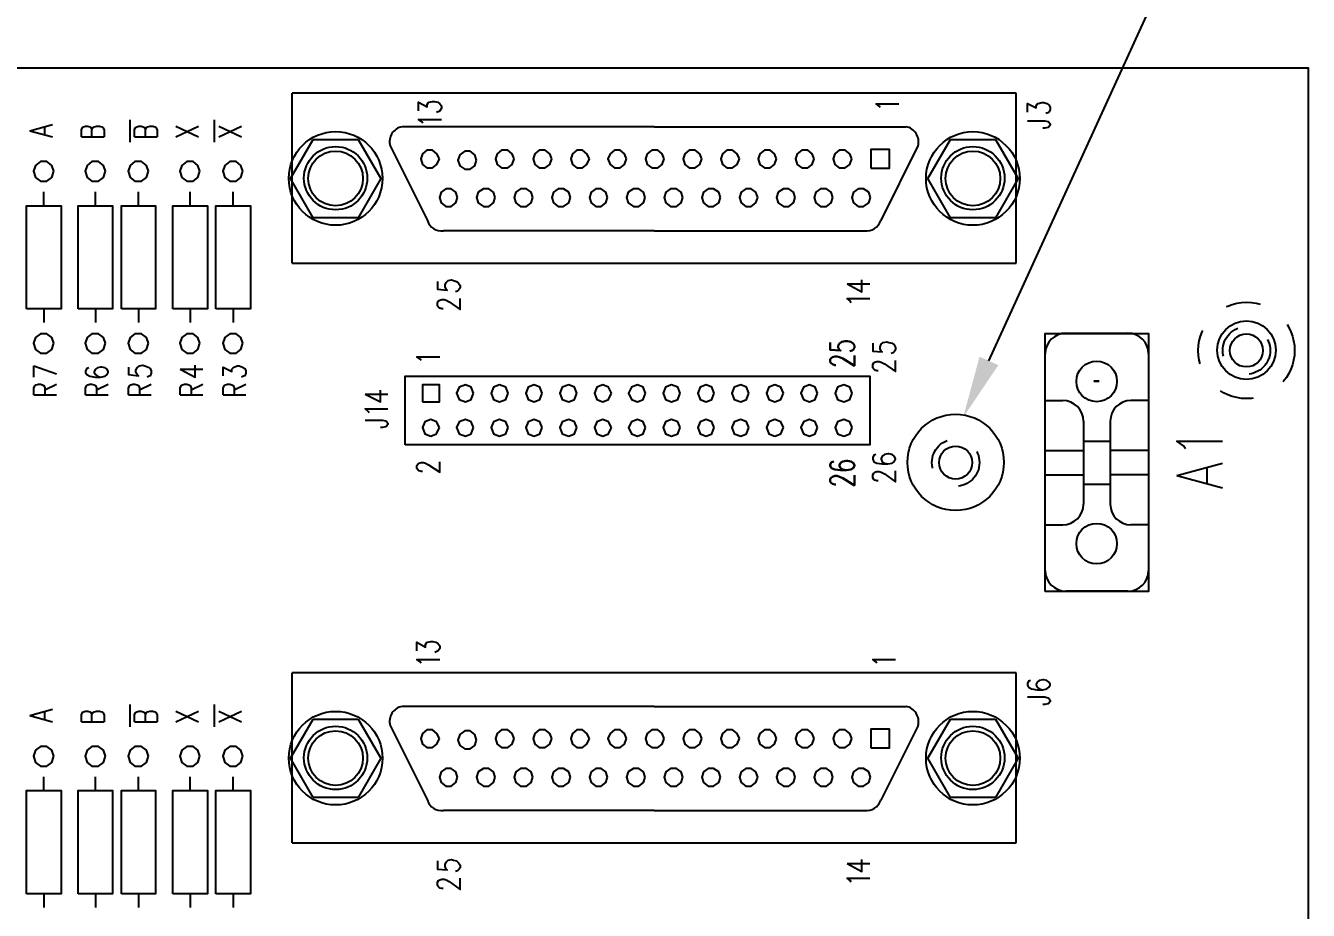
# Model space of a CAD drawing. Extents: x 0 to 31.8, y 0 to 20.
# Drawn here: x 9.341 to 13.069, y 10.635 to 13.207 of the extents above; entities that cross this region are included whole.
import ezdxf

# ---------------------------------------------------------------- set-up
doc = ezdxf.new("R2010")
doc.units = 0
doc.header["$LTSCALE"] = 0.25
doc.header["$MEASUREMENT"] = 0
doc.linetypes.add('HIDDEN', pattern=[0.375, 0.25, -0.125])
for name, color, linetype in [('10', 7, 'CONTINUOUS'), ('DIMS', 1, 'CONTINUOUS'), ('OBJECT', 2, 'CONTINUOUS')]:
    doc.layers.add(name, color=color, linetype=linetype)
doc.styles.add('ROMANS', font='romans.shx')

# ---------------------------------------------------------------- blocks, each defined once
blk = doc.blocks.new('CARD_GUIDES')
at = {"layer": '10'}
for p, q in [((10.8117, 8.8569), (10.9919, 8.8569)), ((10.7517, 8.1669), (10.7517, 8.7969)), ((11.0519, 8.7969), (11.0519, 8.1669)), ((10.9919, 8.1069), (10.8117, 8.1069))]:
    blk.add_line(p, q, dxfattribs=at)
for centre, start, end in [((10.8117, 8.7969), 90, 180), ((10.9919, 8.7969), 0, 90), ((10.8117, 8.1669), 180, 270), ((10.9919, 8.1669), 270, 0)]:
    blk.add_arc(centre, 0.06, start, end, dxfattribs=at)
blk = doc.blocks.new('HEXHEAD')
at = {"layer": 'OBJECT'}
for p, q in [((-1.3478, 8.1226), (-1.2816, 8.236)), ((-1.2816, 8.236), (-1.1507, 8.236)), ((-1.1507, 8.236), (-1.0852, 8.1226)), ((-1.2816, 8.0083), (-1.3478, 8.1226)), ((-1.0852, 8.1226), (-1.1507, 8.0083)), ((-1.1507, 8.0083), (-1.2816, 8.0083))]:
    blk.add_line(p, q, dxfattribs=at)
for centre, radius in [((-1.2166, 8.1228), 0.1361), ((-1.2166, 8.1229), 0.0795)]:
    blk.add_circle(centre, radius, dxfattribs=at)

msp = doc.modelspace()

# ---------------------------------------------------------------- linework, layer by layer
at = {"layer": '10'}
for points in [[(2.8186, 13.0832), (2.8186, 5.9838), (13.0686, 5.9838), (13.0686, 13.0832), (2.8186, 13.0832)], [(12.2192, 13.0104), (10.1148, 13.0104)], [(10.1148, 12.5163), (10.1148, 13.0104)], [(12.2192, 12.5163), (12.2192, 13.0104)], [(10.4829, 12.9592), (10.4829, 12.9848), (10.5075, 12.971), (10.5075, 12.9779), (10.5105, 12.9828), (10.5134, 12.9848), (10.5233, 12.9868), (10.5292, 12.9868), (10.539, 12.9848), (10.5449, 12.9799), (10.5489, 12.974), (10.5489, 12.9671), (10.5449, 12.9592), (10.542, 12.9572), (10.5351, 12.9543)], [(11.8245, 12.969), (11.8215, 12.973), (11.8127, 12.9799), (11.8786, 12.9799)], [(12.2526, 12.9553), (12.2526, 12.9809), (12.2772, 12.9681), (12.2772, 12.974), (12.2802, 12.9789), (12.2831, 12.9809), (12.294, 12.9838), (12.2999, 12.9838), (12.3087, 12.9809), (12.3146, 12.9769), (12.3186, 12.97), (12.3186, 12.9622), (12.3146, 12.9553), (12.3117, 12.9533), (12.3058, 12.9513)], [(9.353, 12.9011), (9.419, 12.9198)], [(9.353, 12.9011), (9.419, 12.8834)], [(9.3963, 12.8893), (9.3963, 12.9129)], [(9.5026, 12.8834), (9.5026, 12.9041), (9.5056, 12.911), (9.5085, 12.9129), (9.5144, 12.9149), (9.5213, 12.9149), (9.5272, 12.9129), (9.5302, 12.911), (9.5331, 12.9041)], [(9.5331, 12.8834), (9.5331, 12.9041), (9.5361, 12.911), (9.54, 12.9129), (9.5469, 12.9149), (9.5558, 12.9149), (9.5617, 12.9129), (9.5646, 12.911), (9.5686, 12.9041), (9.5686, 12.8834)], [(9.6434, 12.9335), (9.6434, 12.8686)], [(9.6572, 12.8834), (9.6572, 12.9041), (9.6601, 12.911), (9.664, 12.9129), (9.6699, 12.9149), (9.6768, 12.9149), (9.6827, 12.9129), (9.6857, 12.911), (9.6886, 12.9041)], [(9.6886, 12.8834), (9.6886, 12.9041), (9.6916, 12.911), (9.6946, 12.9129), (9.7014, 12.9149), (9.7103, 12.9149), (9.7162, 12.9129), (9.7192, 12.911), (9.7231, 12.9041), (9.7231, 12.8834)], [(9.7772, 12.8834), (9.8432, 12.9149)], [(9.7772, 12.9149), (9.8432, 12.8834)], [(9.8885, 12.9335), (9.8885, 12.8686)], [(9.9022, 12.8834), (9.9682, 12.9149)], [(9.9022, 12.9149), (9.9682, 12.8834)], [(10.4947, 12.9238), (10.4918, 12.9277), (10.4829, 12.9346), (10.5489, 12.9346)], [(12.2526, 12.9307), (12.3028, 12.9307), (12.3117, 12.9287), (12.3146, 12.9267), (12.3186, 12.9218), (12.3186, 12.9179), (12.3146, 12.913), (12.3117, 12.911), (12.3028, 12.909), (12.2969, 12.909)], [(9.5026, 12.8834), (9.5686, 12.8834)], [(9.6572, 12.8834), (9.7231, 12.8834)], [(10.543, 12.8194), (10.5361, 12.8342), (10.5233, 12.845), (10.5066, 12.845), (10.4938, 12.8342), (10.4888, 12.8194), (10.4938, 12.8037), (10.5066, 12.7939), (10.5233, 12.7939), (10.5361, 12.8037), (10.543, 12.8194)], [(10.6512, 12.8155), (10.6463, 12.8313), (10.6325, 12.8421), (10.6168, 12.8421), (10.603, 12.8313), (10.5971, 12.8155), (10.603, 12.7998), (10.6168, 12.7899), (10.6325, 12.7899), (10.6463, 12.7998), (10.6512, 12.8155)], [(10.7605, 12.8194), (10.7546, 12.8342), (10.7418, 12.845), (10.7241, 12.845), (10.7113, 12.8342), (10.7064, 12.8194), (10.7113, 12.8037), (10.7241, 12.7939), (10.7418, 12.7939), (10.7546, 12.8037), (10.7605, 12.8194)], [(10.8697, 12.8194), (10.8638, 12.8342), (10.851, 12.845), (10.8333, 12.845), (10.8205, 12.8342), (10.8156, 12.8194), (10.8205, 12.8037), (10.8333, 12.7939), (10.851, 12.7939), (10.8638, 12.8037), (10.8697, 12.8194)], [(10.979, 12.8194), (10.9721, 12.8342), (10.9593, 12.845), (10.9426, 12.845), (10.9298, 12.8342), (10.9249, 12.8194), (10.9298, 12.8037), (10.9426, 12.7939), (10.9593, 12.7939), (10.9721, 12.8037), (10.979, 12.8194)], [(11.0873, 12.8194), (11.0814, 12.8342), (11.0686, 12.845), (11.0518, 12.845), (11.039, 12.8342), (11.0331, 12.8194), (11.039, 12.8037), (11.0518, 12.7939), (11.0686, 12.7939), (11.0814, 12.8037), (11.0873, 12.8194)], [(11.1965, 12.8194), (11.1906, 12.8342), (11.1778, 12.845), (11.1601, 12.845), (11.1473, 12.8342), (11.1424, 12.8194), (11.1473, 12.8037), (11.1601, 12.7939), (11.1778, 12.7939), (11.1906, 12.8037), (11.1965, 12.8194)], [(11.3058, 12.8194), (11.2999, 12.8342), (11.2861, 12.845), (11.2694, 12.845), (11.2566, 12.8342), (11.2516, 12.8194), (11.2566, 12.8037), (11.2694, 12.7939), (11.2861, 12.7939), (11.2999, 12.8037), (11.3058, 12.8194)], [(11.415, 12.8194), (11.4081, 12.8342), (11.3953, 12.845), (11.3786, 12.845), (11.3658, 12.8342), (11.3609, 12.8194), (11.3658, 12.8037), (11.3786, 12.7939), (11.3953, 12.7939), (11.4081, 12.8037), (11.415, 12.8194)], [(11.5233, 12.8194), (11.5174, 12.8342), (11.5046, 12.845), (11.4879, 12.845), (11.4741, 12.8342), (11.4692, 12.8194), (11.4741, 12.8037), (11.4879, 12.7939), (11.5046, 12.7939), (11.5174, 12.8037), (11.5233, 12.8194)], [(11.6325, 12.8194), (11.6266, 12.8342), (11.6138, 12.845), (11.5961, 12.845), (11.5833, 12.8342), (11.5784, 12.8194), (11.5833, 12.8037), (11.5961, 12.7939), (11.6138, 12.7939), (11.6266, 12.8037), (11.6325, 12.8194)], [(11.7418, 12.8194), (11.7359, 12.8342), (11.7221, 12.845), (11.7054, 12.845), (11.6926, 12.8342), (11.6877, 12.8194), (11.6926, 12.8037), (11.7054, 12.7939), (11.7221, 12.7939), (11.7359, 12.8037), (11.7418, 12.8194)], [(11.7969, 12.7929), (11.851, 12.7929), (11.851, 12.847), (11.7969, 12.847), (11.7969, 12.7929)], [(9.4229, 12.784), (9.417, 12.8007), (9.4022, 12.8116), (9.3835, 12.8116), (9.3697, 12.8007), (9.3638, 12.784), (9.3697, 12.7653), (9.3835, 12.7545), (9.4022, 12.7545), (9.417, 12.7653), (9.4229, 12.784)], [(9.5725, 12.784), (9.5666, 12.8007), (9.5528, 12.8116), (9.5331, 12.8116), (9.5194, 12.8007), (9.5134, 12.784), (9.5194, 12.7653), (9.5331, 12.7545), (9.5528, 12.7545), (9.5666, 12.7653), (9.5725, 12.784)], [(9.6975, 12.784), (9.6916, 12.8007), (9.6778, 12.8116), (9.6581, 12.8116), (9.6444, 12.8007), (9.6384, 12.784), (9.6444, 12.7653), (9.6581, 12.7545), (9.6778, 12.7545), (9.6916, 12.7653), (9.6975, 12.784)], [(9.8471, 12.784), (9.8412, 12.8007), (9.8274, 12.8116), (9.8087, 12.8116), (9.7949, 12.8007), (9.789, 12.784), (9.7949, 12.7653), (9.8087, 12.7545), (9.8274, 12.7545), (9.8412, 12.7653), (9.8471, 12.784)], [(9.9721, 12.784), (9.9662, 12.8007), (9.9524, 12.8116), (9.9337, 12.8116), (9.9199, 12.8007), (9.914, 12.784), (9.9199, 12.7653), (9.9337, 12.7545), (9.9524, 12.7545), (9.9662, 12.7653), (9.9721, 12.784)], [(9.3934, 12.6836), (9.3934, 12.724)], [(9.544, 12.6836), (9.544, 12.724)], [(9.669, 12.6836), (9.669, 12.724)], [(9.8186, 12.6836), (9.8186, 12.724)], [(9.9436, 12.6836), (9.9436, 12.724)], [(10.5961, 12.7072), (10.5912, 12.723), (10.5774, 12.7328), (10.5617, 12.7328), (10.5479, 12.723), (10.543, 12.7072), (10.5479, 12.6915), (10.5617, 12.6817), (10.5774, 12.6817), (10.5912, 12.6915), (10.5961, 12.7072)], [(10.7054, 12.7072), (10.7005, 12.723), (10.6867, 12.7328), (10.6709, 12.7328), (10.6562, 12.723), (10.6512, 12.7072), (10.6562, 12.6915), (10.6709, 12.6817), (10.6867, 12.6817), (10.7005, 12.6915), (10.7054, 12.7072)], [(10.8146, 12.7072), (10.8097, 12.723), (10.7959, 12.7328), (10.7792, 12.7328), (10.7654, 12.723), (10.7605, 12.7072), (10.7654, 12.6915), (10.7792, 12.6817), (10.7959, 12.6817), (10.8097, 12.6915), (10.8146, 12.7072)], [(10.9239, 12.7072), (10.919, 12.723), (10.9042, 12.7328), (10.8884, 12.7328), (10.8747, 12.723), (10.8697, 12.7072), (10.8747, 12.6915), (10.8884, 12.6817), (10.9042, 12.6817), (10.919, 12.6915), (10.9239, 12.7072)], [(11.0322, 12.7072), (11.0272, 12.723), (11.0134, 12.7328), (10.9977, 12.7328), (10.9839, 12.723), (10.979, 12.7072), (10.9839, 12.6915), (10.9977, 12.6817), (11.0134, 12.6817), (11.0272, 12.6915), (11.0322, 12.7072)], [(11.1414, 12.7072), (11.1365, 12.723), (11.1227, 12.7328), (11.107, 12.7328), (11.0922, 12.723), (11.0873, 12.7072), (11.0922, 12.6915), (11.107, 12.6817), (11.1227, 12.6817), (11.1365, 12.6915), (11.1414, 12.7072)], [(11.2507, 12.7072), (11.2457, 12.723), (11.232, 12.7328), (11.2152, 12.7328), (11.2014, 12.723), (11.1965, 12.7072), (11.2014, 12.6915), (11.2152, 12.6817), (11.232, 12.6817), (11.2457, 12.6915), (11.2507, 12.7072)], [(11.3599, 12.7072), (11.355, 12.723), (11.3402, 12.7328), (11.3245, 12.7328), (11.3107, 12.723), (11.3058, 12.7072), (11.3107, 12.6915), (11.3245, 12.6817), (11.3402, 12.6817), (11.355, 12.6915), (11.3599, 12.7072)], [(11.4682, 12.7072), (11.4633, 12.723), (11.4495, 12.7328), (11.4337, 12.7328), (11.4199, 12.723), (11.415, 12.7072), (11.4199, 12.6915), (11.4337, 12.6817), (11.4495, 12.6817), (11.4633, 12.6915), (11.4682, 12.7072)], [(11.5774, 12.7072), (11.5725, 12.723), (11.5587, 12.7328), (11.543, 12.7328), (11.5282, 12.723), (11.5233, 12.7072), (11.5282, 12.6915), (11.543, 12.6817), (11.5587, 12.6817), (11.5725, 12.6915), (11.5774, 12.7072)], [(11.6867, 12.7072), (11.6818, 12.723), (11.668, 12.7328), (11.6512, 12.7328), (11.6375, 12.723), (11.6325, 12.7072), (11.6375, 12.6915), (11.6512, 12.6817), (11.668, 12.6817), (11.6818, 12.6915), (11.6867, 12.7072)], [(11.7959, 12.7072), (11.791, 12.723), (11.7762, 12.7328), (11.7605, 12.7328), (11.7467, 12.723), (11.7418, 12.7072), (11.7467, 12.6915), (11.7605, 12.6817), (11.7762, 12.6817), (11.791, 12.6915), (11.7959, 12.7072)], [(9.3432, 12.3834), (9.3432, 12.6836), (9.4436, 12.6836), (9.4436, 12.3834), (9.3432, 12.3834)], [(9.4938, 12.3834), (9.4938, 12.6836), (9.5932, 12.6836), (9.5932, 12.3834), (9.4938, 12.3834)], [(9.6188, 12.3834), (9.6188, 12.6836), (9.7182, 12.6836), (9.7182, 12.3834), (9.6188, 12.3834)], [(9.7684, 12.3834), (9.7684, 12.6836), (9.8688, 12.6836), (9.8688, 12.3834), (9.7684, 12.3834)], [(9.8934, 12.3834), (9.8934, 12.6836), (9.9938, 12.6836), (9.9938, 12.3834), (9.8934, 12.3834)], [(10.1148, 12.5163), (12.2192, 12.5163)], [(10.5381, 12.4631), (10.5381, 12.4405), (10.5656, 12.4385), (10.5627, 12.4405), (10.5597, 12.4474), (10.5597, 12.4533), (10.5627, 12.4602), (10.5686, 12.4661), (10.5784, 12.4681), (10.5843, 12.4661), (10.5932, 12.4631), (10.5991, 12.4582), (10.604, 12.4513), (10.604, 12.4444), (10.5991, 12.4385), (10.5961, 12.4356), (10.5902, 12.4336)], [(11.728, 12.4563), (11.7713, 12.4336), (11.7713, 12.4681)], [(11.728, 12.4563), (11.794, 12.4563)], [(10.5538, 12.3834), (10.5499, 12.3834), (10.544, 12.3854), (10.541, 12.3883), (10.5381, 12.3923), (10.5381, 12.4011), (10.541, 12.407), (10.544, 12.409), (10.5499, 12.411), (10.5568, 12.411), (10.5627, 12.409), (10.5715, 12.4041), (10.604, 12.3815), (10.604, 12.4139)], [(11.7398, 12.4011), (11.7369, 12.407), (11.728, 12.4139), (11.794, 12.4139)], [(9.3934, 12.3834), (9.3934, 12.3441)], [(9.544, 12.3834), (9.544, 12.3441)], [(9.669, 12.3834), (9.669, 12.3441)], [(9.8186, 12.3834), (9.8186, 12.3441)], [(9.9436, 12.3834), (9.9436, 12.3441)], [(9.4229, 12.284), (9.417, 12.3007), (9.4022, 12.3116), (9.3835, 12.3116), (9.3697, 12.3007), (9.3638, 12.284), (9.3697, 12.2653), (9.3835, 12.2545), (9.4022, 12.2545), (9.417, 12.2653), (9.4229, 12.284)], [(9.5725, 12.284), (9.5666, 12.3007), (9.5528, 12.3116), (9.5331, 12.3116), (9.5194, 12.3007), (9.5134, 12.284), (9.5194, 12.2653), (9.5331, 12.2545), (9.5528, 12.2545), (9.5666, 12.2653), (9.5725, 12.284)], [(9.6975, 12.284), (9.6916, 12.3007), (9.6778, 12.3116), (9.6581, 12.3116), (9.6444, 12.3007), (9.6384, 12.284), (9.6444, 12.2653), (9.6581, 12.2545), (9.6778, 12.2545), (9.6916, 12.2653), (9.6975, 12.284)], [(9.8471, 12.284), (9.8412, 12.3007), (9.8274, 12.3116), (9.8087, 12.3116), (9.7949, 12.3007), (9.789, 12.284), (9.7949, 12.2653), (9.8087, 12.2545), (9.8274, 12.2545), (9.8412, 12.2653), (9.8471, 12.284)], [(9.9721, 12.284), (9.9662, 12.3007), (9.9524, 12.3116), (9.9337, 12.3116), (9.9199, 12.3007), (9.914, 12.284), (9.9199, 12.2653), (9.9337, 12.2545), (9.9524, 12.2545), (9.9662, 12.2653), (9.9721, 12.284)], [(12.3038, 11.5625), (12.3038, 12.3125), (12.604, 12.3125), (12.604, 11.5625), (12.3038, 11.5625)], [(11.8028, 12.284), (11.8028, 12.2604), (11.8304, 12.2584), (11.8274, 12.2604), (11.8245, 12.2673), (11.8245, 12.2732), (11.8274, 12.2811), (11.8333, 12.286), (11.8432, 12.2879), (11.8491, 12.286), (11.8589, 12.284), (11.8648, 12.2791), (11.8688, 12.2712), (11.8688, 12.2643), (11.8648, 12.2584), (11.8619, 12.2555), (11.856, 12.2535)], [(10.4898, 12.2338), (10.4869, 12.2378), (10.478, 12.2446), (10.544, 12.2446)], [(11.8186, 12.2033), (11.8146, 12.2033), (11.8087, 12.2053), (11.8058, 12.2082), (11.8028, 12.2122), (11.8028, 12.222), (11.8058, 12.2269), (11.8087, 12.2289), (11.8146, 12.2309), (11.8215, 12.2309), (11.8274, 12.2289), (11.8363, 12.224), (11.8688, 12.2013), (11.8688, 12.2338)], [(9.3648, 12.2181), (9.4308, 12.1944)], [(9.3648, 12.1856), (9.3648, 12.2181)], [(9.5243, 12.2122), (9.5184, 12.2102), (9.5144, 12.2033), (9.5144, 12.1984), (9.5184, 12.1925), (9.5272, 12.1876), (9.544, 12.1856), (9.5587, 12.1856), (9.5715, 12.1876), (9.5774, 12.1925), (9.5804, 12.1984), (9.5804, 12.2013), (9.5774, 12.2082), (9.5715, 12.2122), (9.5617, 12.2141), (9.5587, 12.2141), (9.5499, 12.2122), (9.544, 12.2082), (9.54, 12.2013), (9.54, 12.1984), (9.544, 12.1925), (9.5499, 12.1876), (9.5587, 12.1856)], [(9.6394, 12.2141), (9.6394, 12.1925), (9.669, 12.1895), (9.665, 12.1925), (9.6611, 12.1984), (9.6611, 12.2053), (9.665, 12.2122), (9.6719, 12.2181), (9.6808, 12.22), (9.6867, 12.2181), (9.6965, 12.2141), (9.7024, 12.2102), (9.7054, 12.2033), (9.7054, 12.1964), (9.7024, 12.1895), (9.6995, 12.1876), (9.6936, 12.1856)], [(9.79, 12.2082), (9.8333, 12.1856), (9.8333, 12.22)], [(9.79, 12.2082), (9.856, 12.2082)], [(9.915, 12.1895), (9.915, 12.2141), (9.9396, 12.2013), (9.9396, 12.2082), (9.9436, 12.2122), (9.9465, 12.2141), (9.9554, 12.2181), (9.9613, 12.2181), (9.9711, 12.2141), (9.978, 12.2102), (9.981, 12.2033), (9.981, 12.1964), (9.978, 12.1895), (9.9741, 12.1876), (9.9682, 12.1856)], [(9.3648, 12.1334), (9.3648, 12.1541), (9.3688, 12.161), (9.3717, 12.163), (9.3776, 12.1649), (9.3835, 12.1649), (9.3894, 12.163), (9.3934, 12.161), (9.3963, 12.1541), (9.3963, 12.1334)], [(9.3963, 12.1482), (9.4308, 12.1649)], [(9.5144, 12.1334), (9.5144, 12.1541), (9.5184, 12.161), (9.5213, 12.163), (9.5272, 12.1649), (9.5331, 12.1649), (9.54, 12.163), (9.544, 12.161), (9.5469, 12.1541), (9.5469, 12.1334)], [(9.5469, 12.1482), (9.5804, 12.1649)], [(9.6394, 12.1334), (9.6394, 12.1541), (9.6434, 12.161), (9.6463, 12.163), (9.6522, 12.1649), (9.6581, 12.1649), (9.665, 12.163), (9.669, 12.161), (9.6719, 12.1541), (9.6719, 12.1334)], [(9.6719, 12.1482), (9.7054, 12.1649)], [(9.79, 12.1334), (9.79, 12.1541), (9.794, 12.161), (9.7969, 12.163), (9.8028, 12.1649), (9.8087, 12.1649), (9.8146, 12.163), (9.8186, 12.161), (9.8215, 12.1541), (9.8215, 12.1334)], [(9.8215, 12.1482), (9.856, 12.1649)], [(9.915, 12.1334), (9.915, 12.1541), (9.919, 12.161), (9.9219, 12.163), (9.9278, 12.1649), (9.9337, 12.1649), (9.9396, 12.163), (9.9436, 12.161), (9.9465, 12.1541), (9.9465, 12.1334)], [(9.9465, 12.1482), (9.981, 12.1649)], [(10.4436, 11.9886), (10.4436, 12.1884), (11.794, 12.1884), (11.794, 11.9886), (10.4436, 11.9886)], [(10.4938, 12.1137), (10.543, 12.1137), (10.543, 12.163), (10.4938, 12.163), (10.4938, 12.1137)], [(10.6424, 12.1383), (10.6355, 12.1561), (10.6188, 12.163), (10.601, 12.1561), (10.5932, 12.1383), (10.601, 12.1206), (10.6188, 12.1137), (10.6355, 12.1206), (10.6424, 12.1383)], [(10.7428, 12.1383), (10.7359, 12.1561), (10.7182, 12.163), (10.7005, 12.1561), (10.6936, 12.1383), (10.7005, 12.1206), (10.7182, 12.1137), (10.7359, 12.1206), (10.7428, 12.1383)], [(10.8422, 12.1383), (10.8353, 12.1561), (10.8186, 12.163), (10.8009, 12.1561), (10.794, 12.1383), (10.8009, 12.1206), (10.8186, 12.1137), (10.8353, 12.1206), (10.8422, 12.1383)], [(10.9426, 12.1383), (10.9357, 12.1561), (10.919, 12.163), (10.9003, 12.1561), (10.8934, 12.1383), (10.9003, 12.1206), (10.919, 12.1137), (10.9357, 12.1206), (10.9426, 12.1383)], [(11.043, 12.1383), (11.0351, 12.1561), (11.0184, 12.163), (11.0007, 12.1561), (10.9938, 12.1383), (11.0007, 12.1206), (11.0184, 12.1137), (11.0351, 12.1206), (11.043, 12.1383)], [(11.1424, 12.1383), (11.1355, 12.1561), (11.1188, 12.163), (11.101, 12.1561), (11.0932, 12.1383), (11.101, 12.1206), (11.1188, 12.1137), (11.1355, 12.1206), (11.1424, 12.1383)], [(11.2428, 12.1383), (11.2359, 12.1561), (11.2182, 12.163), (11.2005, 12.1561), (11.1936, 12.1383), (11.2005, 12.1206), (11.2182, 12.1137), (11.2359, 12.1206), (11.2428, 12.1383)], [(11.3422, 12.1383), (11.3353, 12.1561), (11.3186, 12.163), (11.3009, 12.1561), (11.294, 12.1383), (11.3009, 12.1206), (11.3186, 12.1137), (11.3353, 12.1206), (11.3422, 12.1383)], [(11.4426, 12.1383), (11.4357, 12.1561), (11.419, 12.163), (11.4003, 12.1561), (11.3934, 12.1383), (11.4003, 12.1206), (11.419, 12.1137), (11.4357, 12.1206), (11.4426, 12.1383)], [(11.543, 12.1383), (11.5351, 12.1561), (11.5184, 12.163), (11.5007, 12.1561), (11.4938, 12.1383), (11.5007, 12.1206), (11.5184, 12.1137), (11.5351, 12.1206), (11.543, 12.1383)], [(11.6424, 12.1383), (11.6355, 12.1561), (11.6188, 12.163), (11.601, 12.1561), (11.5932, 12.1383), (11.601, 12.1206), (11.6188, 12.1137), (11.6355, 12.1206), (11.6424, 12.1383)], [(11.7428, 12.1383), (11.7359, 12.1561), (11.7182, 12.163), (11.7005, 12.1561), (11.6936, 12.1383), (11.7005, 12.1206), (11.7182, 12.1137), (11.7359, 12.1206), (11.7428, 12.1383)], [(12.4603, 12.1738), (12.4465, 12.1738), (12.4603, 12.1738)], [(9.3648, 12.1334), (9.4308, 12.1334)], [(9.5144, 12.1334), (9.5804, 12.1334)], [(9.6394, 12.1334), (9.7054, 12.1334)], [(9.79, 12.1334), (9.856, 12.1334)], [(9.915, 12.1334), (9.981, 12.1334)], [(10.3274, 12.1354), (10.3717, 12.1137), (10.3717, 12.1472)], [(10.3274, 12.1354), (10.3934, 12.1354)], [(10.3392, 12.0813), (10.3363, 12.0852), (10.3274, 12.0931), (10.3934, 12.0931)], [(10.3274, 12.0606), (10.3776, 12.0606), (10.3865, 12.0586), (10.3894, 12.0567), (10.3934, 12.0517), (10.3934, 12.0478), (10.3894, 12.0429), (10.3865, 12.0409), (10.3776, 12.0389), (10.3717, 12.0389)], [(10.543, 12.0389), (10.5351, 12.0557), (10.5184, 12.0626), (10.5007, 12.0557), (10.4938, 12.0389), (10.5007, 12.0202), (10.5184, 12.0133), (10.5351, 12.0202), (10.543, 12.0389)], [(10.6424, 12.0389), (10.6355, 12.0557), (10.6188, 12.0626), (10.601, 12.0557), (10.5932, 12.0389), (10.601, 12.0202), (10.6188, 12.0133), (10.6355, 12.0202), (10.6424, 12.0389)], [(10.7428, 12.0389), (10.7359, 12.0557), (10.7182, 12.0626), (10.7005, 12.0557), (10.6936, 12.0389), (10.7005, 12.0202), (10.7182, 12.0133), (10.7359, 12.0202), (10.7428, 12.0389)], [(10.8422, 12.0389), (10.8353, 12.0557), (10.8186, 12.0626), (10.8009, 12.0557), (10.794, 12.0389), (10.8009, 12.0202), (10.8186, 12.0133), (10.8353, 12.0202), (10.8422, 12.0389)], [(10.9426, 12.0389), (10.9357, 12.0557), (10.919, 12.0626), (10.9003, 12.0557), (10.8934, 12.0389), (10.9003, 12.0202), (10.919, 12.0133), (10.9357, 12.0202), (10.9426, 12.0389)], [(11.043, 12.0389), (11.0351, 12.0557), (11.0184, 12.0626), (11.0007, 12.0557), (10.9938, 12.0389), (11.0007, 12.0202), (11.0184, 12.0133), (11.0351, 12.0202), (11.043, 12.0389)], [(11.1424, 12.0389), (11.1355, 12.0557), (11.1188, 12.0626), (11.101, 12.0557), (11.0932, 12.0389), (11.101, 12.0202), (11.1188, 12.0133), (11.1355, 12.0202), (11.1424, 12.0389)], [(11.2428, 12.0389), (11.2359, 12.0557), (11.2182, 12.0626), (11.2005, 12.0557), (11.1936, 12.0389), (11.2005, 12.0202), (11.2182, 12.0133), (11.2359, 12.0202), (11.2428, 12.0389)], [(11.3422, 12.0389), (11.3353, 12.0557), (11.3186, 12.0626), (11.3009, 12.0557), (11.294, 12.0389), (11.3009, 12.0202), (11.3186, 12.0133), (11.3353, 12.0202), (11.3422, 12.0389)], [(11.4426, 12.0389), (11.4357, 12.0557), (11.419, 12.0626), (11.4003, 12.0557), (11.3934, 12.0389), (11.4003, 12.0202), (11.419, 12.0133), (11.4357, 12.0202), (11.4426, 12.0389)], [(11.543, 12.0389), (11.5351, 12.0557), (11.5184, 12.0626), (11.5007, 12.0557), (11.4938, 12.0389), (11.5007, 12.0202), (11.5184, 12.0133), (11.5351, 12.0202), (11.543, 12.0389)], [(11.6424, 12.0389), (11.6355, 12.0557), (11.6188, 12.0626), (11.601, 12.0557), (11.5932, 12.0389), (11.601, 12.0202), (11.6188, 12.0133), (11.6355, 12.0202), (11.6424, 12.0389)], [(11.7428, 12.0389), (11.7359, 12.0557), (11.7182, 12.0626), (11.7005, 12.0557), (11.6936, 12.0389), (11.7005, 12.0202), (11.7182, 12.0133), (11.7359, 12.0202), (11.7428, 12.0389)], [(12.7113, 11.9769), (12.7054, 11.9858), (12.6867, 11.9996), (12.8186, 11.9996)], [(10.4938, 11.911), (10.4898, 11.911), (10.4839, 11.9129), (10.481, 11.9149), (10.478, 11.9198), (10.478, 11.9287), (10.481, 11.9336), (10.4839, 11.9356), (10.4898, 11.9376), (10.4967, 11.9376), (10.5026, 11.9356), (10.5115, 11.9307), (10.544, 11.909), (10.544, 11.9395)], [(11.8117, 11.9602), (11.8058, 11.9582), (11.8028, 11.9513), (11.8028, 11.9464), (11.8058, 11.9395), (11.8146, 11.9356), (11.8304, 11.9336), (11.8461, 11.9336), (11.8589, 11.9356), (11.8648, 11.9395), (11.8688, 11.9464), (11.8688, 11.9484), (11.8648, 11.9553), (11.8589, 11.9602), (11.8491, 11.9622), (11.8461, 11.9622), (11.8363, 11.9602), (11.8304, 11.9553), (11.8274, 11.9484), (11.8274, 11.9464), (11.8304, 11.9395), (11.8363, 11.9356), (11.8461, 11.9336)], [(12.6867, 11.8992), (12.8186, 11.9356)], [(11.8186, 11.8834), (11.8146, 11.8834), (11.8087, 11.8854), (11.8058, 11.8874), (11.8028, 11.8923), (11.8028, 11.9011), (11.8058, 11.9061), (11.8087, 11.909), (11.8146, 11.911), (11.8215, 11.911), (11.8274, 11.909), (11.8363, 11.9041), (11.8688, 11.8805), (11.8688, 11.9129)], [(12.6867, 11.8992), (12.8186, 11.8637)], [(12.7743, 11.8765), (12.7743, 11.9228)], [(10.478, 11.3893), (10.478, 11.4149), (10.5026, 11.4002), (10.5026, 11.408), (10.5056, 11.4129), (10.5085, 11.4149), (10.5184, 11.4169), (10.5243, 11.4169), (10.5331, 11.4149), (10.54, 11.41), (10.544, 11.4041), (10.544, 11.3962), (10.54, 11.3893), (10.5361, 11.3874), (10.5302, 11.3844)], [(10.4898, 11.3539), (10.4869, 11.3578), (10.478, 11.3647), (10.544, 11.3647)], [(11.8146, 11.3539), (11.8117, 11.3578), (11.8028, 11.3647), (11.8688, 11.3647)], [(12.2192, 11.3254), (10.1148, 11.3254)], [(10.1148, 10.8313), (10.1148, 11.3254)], [(12.2192, 10.8313), (12.2192, 11.3254)], [(12.2615, 11.3037), (12.2556, 11.3017), (12.2526, 11.2948), (12.2526, 11.2899), (12.2556, 11.284), (12.2644, 11.2791), (12.2802, 11.2761), (12.2969, 11.2761), (12.3087, 11.2791), (12.3146, 11.284), (12.3186, 11.2899), (12.3186, 11.2929), (12.3146, 11.2988), (12.3087, 11.3037), (12.2999, 11.3057), (12.2969, 11.3057), (12.2861, 11.3037), (12.2802, 11.2988), (12.2772, 11.2929), (12.2772, 11.2899), (12.2802, 11.284), (12.2861, 11.2791), (12.2969, 11.2761)], [(9.6434, 11.2337), (9.6434, 11.1688)], [(9.8885, 11.2337), (9.8885, 11.1688)], [(12.2526, 11.2555), (12.3028, 11.2555), (12.3117, 11.2535), (12.3146, 11.2515), (12.3186, 11.2466), (12.3186, 11.2427), (12.3146, 11.2378), (12.3117, 11.2358), (12.3028, 11.2338), (12.2969, 11.2338)], [(9.353, 11.2013), (9.419, 11.22)], [(9.353, 11.2013), (9.419, 11.1836)], [(9.3963, 11.1895), (9.3963, 11.2122)], [(9.5026, 11.1836), (9.5026, 11.2033), (9.5056, 11.2102), (9.5085, 11.2122), (9.5144, 11.2141), (9.5213, 11.2141), (9.5272, 11.2122), (9.5302, 11.2102), (9.5331, 11.2033)], [(9.5026, 11.1836), (9.5686, 11.1836)], [(9.5331, 11.1836), (9.5331, 11.2033), (9.5361, 11.2102), (9.54, 11.2122), (9.5469, 11.2141), (9.5558, 11.2141), (9.5617, 11.2122), (9.5646, 11.2102), (9.5686, 11.2033), (9.5686, 11.1836)], [(9.6572, 11.1836), (9.6572, 11.2033), (9.6601, 11.2102), (9.664, 11.2122), (9.6699, 11.2141), (9.6768, 11.2141), (9.6827, 11.2122), (9.6857, 11.2102), (9.6887, 11.2033)], [(9.6572, 11.1836), (9.7231, 11.1836)], [(9.6887, 11.1836), (9.6887, 11.2033), (9.6916, 11.2102), (9.6946, 11.2122), (9.7014, 11.2141), (9.7103, 11.2141), (9.7162, 11.2122), (9.7192, 11.2102), (9.7231, 11.2033), (9.7231, 11.1836)], [(9.7772, 11.1836), (9.8432, 11.2141)], [(9.7772, 11.2141), (9.8432, 11.1836)], [(9.9022, 11.1836), (9.9682, 11.2141)], [(9.9022, 11.2141), (9.9682, 11.1836)], [(10.543, 11.1344), (10.5361, 11.1492), (10.5233, 11.16), (10.5066, 11.16), (10.4938, 11.1492), (10.4888, 11.1344), (10.4938, 11.1187), (10.5066, 11.1088), (10.5233, 11.1088), (10.5361, 11.1187), (10.543, 11.1344)], [(10.6512, 11.1305), (10.6463, 11.1462), (10.6325, 11.157), (10.6168, 11.157), (10.603, 11.1462), (10.5971, 11.1305), (10.603, 11.1147), (10.6168, 11.1049), (10.6325, 11.1049), (10.6463, 11.1147), (10.6512, 11.1305)], [(10.7605, 11.1344), (10.7546, 11.1492), (10.7418, 11.16), (10.7241, 11.16), (10.7113, 11.1492), (10.7064, 11.1344), (10.7113, 11.1187), (10.7241, 11.1088), (10.7418, 11.1088), (10.7546, 11.1187), (10.7605, 11.1344)], [(10.8697, 11.1344), (10.8638, 11.1492), (10.851, 11.16), (10.8333, 11.16), (10.8205, 11.1492), (10.8156, 11.1344), (10.8205, 11.1187), (10.8333, 11.1088), (10.851, 11.1088), (10.8638, 11.1187), (10.8697, 11.1344)], [(10.979, 11.1344), (10.9721, 11.1492), (10.9593, 11.16), (10.9426, 11.16), (10.9298, 11.1492), (10.9249, 11.1344), (10.9298, 11.1187), (10.9426, 11.1088), (10.9593, 11.1088), (10.9721, 11.1187), (10.979, 11.1344)], [(11.0873, 11.1344), (11.0814, 11.1492), (11.0686, 11.16), (11.0518, 11.16), (11.039, 11.1492), (11.0331, 11.1344), (11.039, 11.1187), (11.0518, 11.1088), (11.0686, 11.1088), (11.0814, 11.1187), (11.0873, 11.1344)], [(11.1965, 11.1344), (11.1906, 11.1492), (11.1778, 11.16), (11.1601, 11.16), (11.1473, 11.1492), (11.1424, 11.1344), (11.1473, 11.1187), (11.1601, 11.1088), (11.1778, 11.1088), (11.1906, 11.1187), (11.1965, 11.1344)], [(11.3058, 11.1344), (11.2999, 11.1492), (11.2861, 11.16), (11.2694, 11.16), (11.2566, 11.1492), (11.2516, 11.1344), (11.2566, 11.1187), (11.2694, 11.1088), (11.2861, 11.1088), (11.2999, 11.1187), (11.3058, 11.1344)], [(11.415, 11.1344), (11.4081, 11.1492), (11.3953, 11.16), (11.3786, 11.16), (11.3658, 11.1492), (11.3609, 11.1344), (11.3658, 11.1187), (11.3786, 11.1088), (11.3953, 11.1088), (11.4081, 11.1187), (11.415, 11.1344)], [(11.5233, 11.1344), (11.5174, 11.1492), (11.5046, 11.16), (11.4879, 11.16), (11.4741, 11.1492), (11.4692, 11.1344), (11.4741, 11.1187), (11.4879, 11.1088), (11.5046, 11.1088), (11.5174, 11.1187), (11.5233, 11.1344)], [(11.6325, 11.1344), (11.6266, 11.1492), (11.6138, 11.16), (11.5961, 11.16), (11.5833, 11.1492), (11.5784, 11.1344), (11.5833, 11.1187), (11.5961, 11.1088), (11.6138, 11.1088), (11.6266, 11.1187), (11.6325, 11.1344)], [(11.7418, 11.1344), (11.7359, 11.1492), (11.7221, 11.16), (11.7054, 11.16), (11.6926, 11.1492), (11.6877, 11.1344), (11.6926, 11.1187), (11.7054, 11.1088), (11.7221, 11.1088), (11.7359, 11.1187), (11.7418, 11.1344)], [(11.7969, 11.1078), (11.851, 11.1078), (11.851, 11.162), (11.7969, 11.162), (11.7969, 11.1078)], [(9.4229, 11.0832), (9.417, 11.1009), (9.4022, 11.1118), (9.3835, 11.1118), (9.3697, 11.1009), (9.3638, 11.0832), (9.3697, 11.0655), (9.3835, 11.0547), (9.4022, 11.0547), (9.417, 11.0655), (9.4229, 11.0832)], [(9.5725, 11.0832), (9.5666, 11.1009), (9.5528, 11.1118), (9.5331, 11.1118), (9.5194, 11.1009), (9.5134, 11.0832), (9.5194, 11.0655), (9.5331, 11.0547), (9.5528, 11.0547), (9.5666, 11.0655), (9.5725, 11.0832)], [(9.6975, 11.0832), (9.6916, 11.1009), (9.6778, 11.1118), (9.6581, 11.1118), (9.6444, 11.1009), (9.6384, 11.0832), (9.6444, 11.0655), (9.6581, 11.0547), (9.6778, 11.0547), (9.6916, 11.0655), (9.6975, 11.0832)], [(9.8471, 11.0832), (9.8412, 11.1009), (9.8274, 11.1118), (9.8087, 11.1118), (9.7949, 11.1009), (9.789, 11.0832), (9.7949, 11.0655), (9.8087, 11.0547), (9.8274, 11.0547), (9.8412, 11.0655), (9.8471, 11.0832)], [(9.9721, 11.0832), (9.9662, 11.1009), (9.9524, 11.1118), (9.9337, 11.1118), (9.9199, 11.1009), (9.914, 11.0832), (9.9199, 11.0655), (9.9337, 11.0547), (9.9524, 11.0547), (9.9662, 11.0655), (9.9721, 11.0832)], [(10.5961, 11.0222), (10.5912, 11.038), (10.5774, 11.0478), (10.5617, 11.0478), (10.5479, 11.038), (10.543, 11.0222), (10.5479, 11.0065), (10.5617, 10.9966), (10.5774, 10.9966), (10.5912, 11.0065), (10.5961, 11.0222)], [(10.7054, 11.0222), (10.7005, 11.038), (10.6867, 11.0478), (10.6709, 11.0478), (10.6562, 11.038), (10.6512, 11.0222), (10.6562, 11.0065), (10.6709, 10.9966), (10.6867, 10.9966), (10.7005, 11.0065), (10.7054, 11.0222)], [(10.8146, 11.0222), (10.8097, 11.038), (10.7959, 11.0478), (10.7792, 11.0478), (10.7654, 11.038), (10.7605, 11.0222), (10.7654, 11.0065), (10.7792, 10.9966), (10.7959, 10.9966), (10.8097, 11.0065), (10.8146, 11.0222)], [(10.9239, 11.0222), (10.919, 11.038), (10.9042, 11.0478), (10.8884, 11.0478), (10.8747, 11.038), (10.8697, 11.0222), (10.8747, 11.0065), (10.8884, 10.9966), (10.9042, 10.9966), (10.919, 11.0065), (10.9239, 11.0222)], [(11.0322, 11.0222), (11.0272, 11.038), (11.0134, 11.0478), (10.9977, 11.0478), (10.9839, 11.038), (10.979, 11.0222), (10.9839, 11.0065), (10.9977, 10.9966), (11.0134, 10.9966), (11.0272, 11.0065), (11.0322, 11.0222)], [(11.1414, 11.0222), (11.1365, 11.038), (11.1227, 11.0478), (11.107, 11.0478), (11.0922, 11.038), (11.0873, 11.0222), (11.0922, 11.0065), (11.107, 10.9966), (11.1227, 10.9966), (11.1365, 11.0065), (11.1414, 11.0222)], [(11.2507, 11.0222), (11.2457, 11.038), (11.232, 11.0478), (11.2152, 11.0478), (11.2014, 11.038), (11.1965, 11.0222), (11.2014, 11.0065), (11.2152, 10.9966), (11.232, 10.9966), (11.2457, 11.0065), (11.2507, 11.0222)], [(11.3599, 11.0222), (11.355, 11.038), (11.3402, 11.0478), (11.3245, 11.0478), (11.3107, 11.038), (11.3058, 11.0222), (11.3107, 11.0065), (11.3245, 10.9966), (11.3402, 10.9966), (11.355, 11.0065), (11.3599, 11.0222)], [(11.4682, 11.0222), (11.4633, 11.038), (11.4495, 11.0478), (11.4337, 11.0478), (11.4199, 11.038), (11.415, 11.0222), (11.4199, 11.0065), (11.4337, 10.9966), (11.4495, 10.9966), (11.4633, 11.0065), (11.4682, 11.0222)], [(11.5774, 11.0222), (11.5725, 11.038), (11.5587, 11.0478), (11.543, 11.0478), (11.5282, 11.038), (11.5233, 11.0222), (11.5282, 11.0065), (11.543, 10.9966), (11.5587, 10.9966), (11.5725, 11.0065), (11.5774, 11.0222)], [(11.6867, 11.0222), (11.6818, 11.038), (11.668, 11.0478), (11.6512, 11.0478), (11.6375, 11.038), (11.6325, 11.0222), (11.6375, 11.0065), (11.6512, 10.9966), (11.668, 10.9966), (11.6818, 11.0065), (11.6867, 11.0222)], [(11.7959, 11.0222), (11.791, 11.038), (11.7762, 11.0478), (11.7605, 11.0478), (11.7467, 11.038), (11.7418, 11.0222), (11.7467, 11.0065), (11.7605, 10.9966), (11.7762, 10.9966), (11.791, 11.0065), (11.7959, 11.0222)], [(9.3934, 10.9838), (9.3934, 11.0232)], [(9.544, 10.9838), (9.544, 11.0232)], [(9.669, 10.9838), (9.669, 11.0232)], [(9.8186, 10.9838), (9.8186, 11.0232)], [(9.9436, 10.9838), (9.9436, 11.0232)], [(9.3432, 10.6836), (9.3432, 10.9838), (9.4436, 10.9838), (9.4436, 10.6836), (9.3432, 10.6836)], [(9.4938, 10.6836), (9.4938, 10.9838), (9.5932, 10.9838), (9.5932, 10.6836), (9.4938, 10.6836)], [(9.6188, 10.6836), (9.6188, 10.9838), (9.7182, 10.9838), (9.7182, 10.6836), (9.6188, 10.6836)], [(9.7684, 10.6836), (9.7684, 10.9838), (9.8688, 10.9838), (9.8688, 10.6836), (9.7684, 10.6836)], [(9.8934, 10.6836), (9.8934, 10.9838), (9.9938, 10.9838), (9.9938, 10.6836), (9.8934, 10.6836)], [(10.1148, 10.8313), (12.2192, 10.8313)], [(10.5381, 10.7791), (10.5381, 10.7555), (10.5656, 10.7535), (10.5627, 10.7555), (10.5597, 10.7624), (10.5597, 10.7683), (10.5627, 10.7752), (10.5686, 10.7811), (10.5784, 10.783), (10.5843, 10.7811), (10.5932, 10.7791), (10.5991, 10.7732), (10.604, 10.7663), (10.604, 10.7594), (10.5991, 10.7535), (10.5961, 10.7505), (10.5902, 10.7486)], [(11.728, 10.7712), (11.7713, 10.7486), (11.7713, 10.783)], [(11.728, 10.7712), (11.794, 10.7712)], [(10.5538, 10.6984), (10.5499, 10.6984), (10.544, 10.7003), (10.541, 10.7033), (10.5381, 10.7072), (10.5381, 10.7171), (10.541, 10.722), (10.544, 10.724), (10.5499, 10.7259), (10.5568, 10.7259), (10.5627, 10.724), (10.5715, 10.719), (10.604, 10.6964), (10.604, 10.7289)], [(11.7398, 10.7171), (11.7369, 10.722), (11.728, 10.7289), (11.794, 10.7289)], [(9.3934, 10.6836), (9.3934, 10.6433)], [(9.544, 10.6836), (9.544, 10.6433)], [(9.669, 10.6836), (9.669, 10.6433)], [(9.8186, 10.6836), (9.8186, 10.6433)], [(9.9436, 10.6836), (9.9436, 10.6433)]]:
    msp.add_lwpolyline(points, dxfattribs=at)
for centre, radius in [((10.2416, 12.7636), 0.092), ((12.0936, 12.7636), 0.092), ((12.8886, 12.2636), 0.085), ((12.0436, 11.9376), 0.14), ((10.2416, 11.0786), 0.092), ((12.0936, 11.0786), 0.092)]:
    msp.add_circle(centre, radius, dxfattribs=at)
at = {"layer": 'DIMS', "color": 1, "linetype": 'Continuous'}
msp.add_line((12.1403, 12.2324), (12.9806, 14.0746), dxfattribs=at)
msp.add_solid([(12.1676, 12.22), (12.113, 12.2449), (12.0656, 12.0687)], dxfattribs=at)
at = {"layer": 'OBJECT'}
for p, q in [((11.167, 12.9132), (10.4347, 12.9132)), ((11.167, 12.9132), (11.8993, 12.9132)), ((10.3999, 12.858), (10.5083, 12.6402)), ((11.9341, 12.858), (11.8257, 12.6402)), ((11.167, 12.6106), (10.555, 12.6106)), ((11.167, 12.6106), (11.779, 12.6106)), ((12.3038, 12.1172), (12.3549, 12.1172)), ((12.604, 12.1172), (12.5529, 12.1172)), ((12.4149, 12.0572), (12.4149, 11.8159)), ((12.4929, 12.0572), (12.4929, 11.8159)), ((12.3038, 11.9716), (12.4149, 11.9716)), ((12.4149, 11.999), (12.4929, 11.999)), ((12.604, 11.9716), (12.4929, 11.9716)), ((12.3038, 11.9016), (12.4149, 11.9016)), ((12.604, 11.9016), (12.4929, 11.9016)), ((12.4149, 11.8742), (12.4929, 11.8742)), ((12.3038, 11.7559), (12.3549, 11.7559)), ((12.604, 11.7559), (12.5529, 11.7559)), ((11.1671, 11.2281), (10.4347, 11.2281)), ((11.1671, 11.2281), (11.8994, 11.2281)), ((10.3999, 11.1729), (10.5083, 10.9552)), ((11.9342, 11.1729), (11.8258, 10.9552)), ((11.1671, 10.9256), (10.555, 10.9256)), ((11.1671, 10.9256), (11.7791, 10.9256))]:
    msp.add_line(p, q, dxfattribs=at)
at = {"layer": 'OBJECT', "linetype": 'HIDDEN'}
for centre, radius in [((12.8886, 12.2628), 0.14), ((12.8886, 12.2628), 0.069), ((12.0436, 11.9368), 0.069)]:
    msp.add_circle(centre, radius, dxfattribs=at)
at = {"layer": 'OBJECT'}
for centre, radius in [((12.8886, 12.2628), 0.048), ((12.4534, 12.1728), 0.059), ((12.0436, 11.9368), 0.048), ((12.4534, 11.7013), 0.059)]:
    msp.add_circle(centre, radius, dxfattribs=at)
for centre, radius, start, end in [((10.4428, 12.8695), 0.0445, 100.5435, 194.9983), ((11.8912, 12.8695), 0.0445, 345.0017, 79.4565), ((10.5502, 12.6548), 0.0445, 199.2272, 276.0891), ((11.7837, 12.6548), 0.0445, 263.9109, 340.7728), ((12.3549, 12.0572), 0.06, 0, 90), ((12.5529, 12.0572), 0.06, 90, 180), ((12.3549, 11.8159), 0.06, 270, 0), ((12.5529, 11.8159), 0.06, 180, 270), ((10.4429, 11.1844), 0.0445, 100.5435, 194.9983), ((11.8912, 11.1844), 0.0445, 345.0017, 79.4565), ((10.5503, 10.9698), 0.0445, 199.2272, 276.0891), ((11.7838, 10.9698), 0.0445, 263.9109, 340.7728)]:
    msp.add_arc(centre, radius, start, end, dxfattribs=at)

# ---------------------------------------------------------------- block references
for name, p in [('HEXHEAD', (11.4581, 4.64)), ('HEXHEAD', (13.3102, 4.6399)), ('CARD_GUIDES', (1.5522, 3.4562)), ('HEXHEAD', (11.4582, 2.9549)), ('HEXHEAD', (13.3102, 2.9549))]:
    msp.add_blockref(name, p, dxfattribs=at)

# ---------------------------------------------------------------- texts
at = {"layer": 'OBJECT', "style": 'ROMANS', "width": 0.7}
for s, p in [('25', (11.7491, 12.2121)), ('26', (11.7491, 11.8643))]:
    msp.add_text(s, height=0.07, rotation=90, dxfattribs=at).set_placement(p)

doc.saveas('drawing.dxf')
